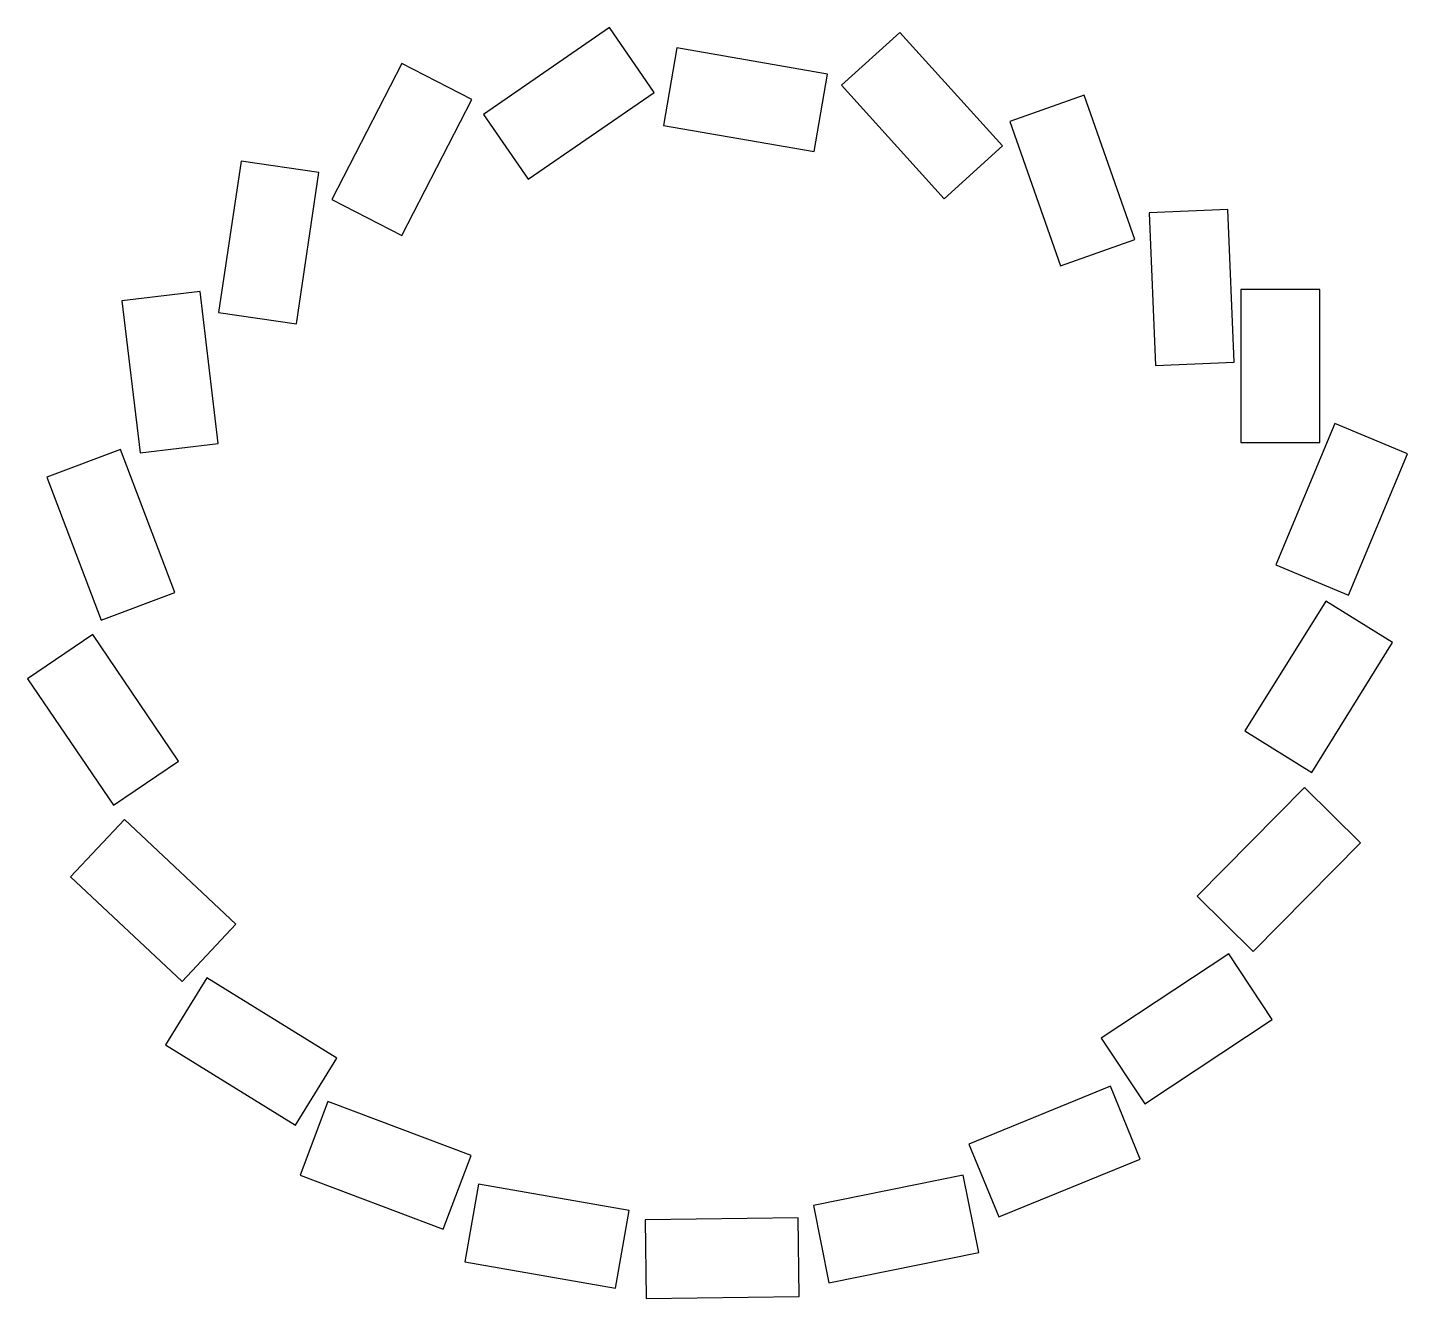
# Model space of a CAD drawing. Header units: millimetres. Extents: x -45.9 to 47, y -66.7 to 18.9.
import ezdxf

# ---------------------------------------------------------------- set-up
doc = ezdxf.new("R2010")
doc.units = ezdxf.units.MM
doc.layers.get('0').update_dxf_attribs({"linetype": 'CONTINUOUS'})

msp = doc.modelspace()

# ---------------------------------------------------------------- linework, layer by layer
for points in [[(-6.737, 18.866), (-15.22, 13.025), (-12.215, 8.66), (-3.731, 14.501)], [(15.802, 7.343), (19.733, 10.898), (12.826, 18.538), (8.894, 14.984)], [(7.958, 15.737), (-2.19, 17.498), (-3.096, 12.276), (7.052, 10.515)], [(-20.721, 16.445), (-25.431, 7.284), (-20.717, 4.861), (-16.007, 14.021)], [(25.23, 14.307), (20.229, 12.552), (23.638, 2.833), (28.639, 4.587)], [(-26.308, 9.099), (-31.55, 9.875), (-33.058, -0.314), (-27.815, -1.09)], [(35.342, -3.674), (34.911, 6.617), (29.616, 6.395), (30.047, -3.896)], [(-34.305, 1.096), (-39.568, 0.469), (-38.348, -9.759), (-33.085, -9.132)], [(35.796, 1.227), (35.796, -9.073), (41.096, -9.073), (41.096, 1.227)], [(43.042, -19.35), (47.004, -9.842), (42.112, -7.804), (38.15, -17.311)], [(-40.974, -21.047), (-36.018, -19.168), (-39.67, -9.537), (-44.626, -11.416)], [(46.004, -22.548), (41.503, -19.749), (36.063, -28.495), (40.564, -31.295)], [(-40.136, -33.502), (-35.752, -30.523), (-41.541, -22.004), (-45.925, -24.983)], [(32.836, -39.631), (36.609, -43.353), (43.843, -36.021), (40.07, -32.299)], [(-39.403, -34.45), (-43.031, -38.314), (-35.521, -45.364), (-31.894, -41.499)], [(29.315, -53.614), (37.904, -47.929), (34.978, -43.509), (26.389, -49.195)], [(-36.645, -49.633), (-27.877, -55.038), (-25.096, -50.526), (-33.864, -45.121)], [(27.003, -52.417), (17.469, -56.316), (19.476, -61.222), (29.009, -57.323)], [(-16.06, -57.091), (-25.696, -53.452), (-27.569, -58.41), (-17.933, -62.049)], [(18.143, -63.61), (17.091, -58.416), (6.996, -60.461), (8.048, -65.656)], [(-16.467, -64.245), (-6.321, -66.02), (-5.408, -60.799), (-15.554, -59.024)], [(6.036, -66.572), (5.966, -61.273), (-4.333, -61.41), (-4.263, -66.709)]]:
    msp.add_lwpolyline(points, close=True)

doc.saveas('drawing.dxf')
